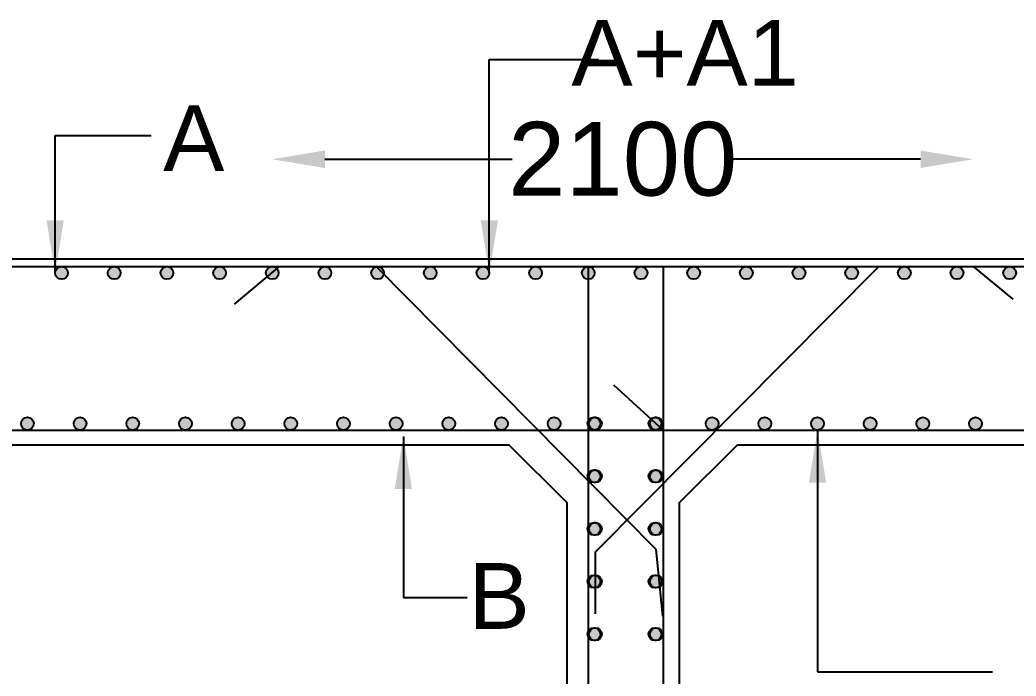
# Model space of a CAD drawing. Header units: millimetres. Extents: x 5124 to 2430164, y 2311 to 45642708.
# Drawn here: x 2346662 to 2350444, y 45624362 to 45626854 of the extents above; entities that cross this region are included whole.
import ezdxf

# ---------------------------------------------------------------- set-up
doc = ezdxf.new("R2010")
doc.units = ezdxf.units.MM
doc.header["$MEASUREMENT"] = 0
for name, color, linetype in [('DIMENSION', 7, 'Continuous'), ('DRAWING', 7, 'Continuous'), ('TEXT', 7, 'Continuous')]:
    doc.layers.add(name, color=color, linetype=linetype)
doc.styles.get("Standard").update_dxf_attribs({"font": 'arial.ttf', "height": 280})
doc.dimstyles.get("Standard").update_dxf_attribs({"dimtxt": 225, "dimasz": 200, "dimexe": 0.18, "dimexo": 0.0625, "dimgap": 0.09, "dimtad": 0, "dimdec": 0, "dimzin": 0, "dimdsep": 46, "dimtxsty": 'Standard', "dimcen": 0.09, "dimse1": 1, "dimse2": 1, "dimadec": 0, "dimazin": 0, "dimtfac": 1, "dimtdec": 0, "dimtofl": 0, "dimtmove": 0, "dimatfit": 3, "dimfxl": 1, "dimtolj": 1, "dimtzin": 0, "dimarcsym": 0})

# ---------------------------------------------------------------- blocks, each defined once
blk = doc.blocks.new('*D116')
at = {"layer": 'Defpoints', "color": 0, "transparency": 16777216}
for p in [(2350281.6, 45626325.1), (2347619.7, 45625917.6), (2350281.6, 45625917.6)]:
    blk.add_point(p, dxfattribs=at)
at = {"layer": 'DIMENSION', "color": 0, "lineweight": -2, "transparency": 16777216}
for p, q in [((2347819.7, 45626325.1), (2348530.5, 45626325.1)), ((2350081.6, 45626325.1), (2349370.7, 45626325.1))]:
    blk.add_line(p, q, dxfattribs=at)
at = {"layer": 'DIMENSION', "color": 0, "transparency": 16777216}
for points in [[(2347819.7, 45626358.5), (2347819.7, 45626291.8), (2347619.7, 45626325.1)], [(2350081.6, 45626358.5), (2350081.6, 45626291.8), (2350281.6, 45626325.1)]]:
    blk.add_solid(points, dxfattribs=at)
at = {"layer": 'DIMENSION', "color": 0, "transparency": 16777216, "insert": (2348950.6, 45626325.1), "char_height": 280, "attachment_point": 5}
blk.add_mtext('\\A1;2100', dxfattribs=at)

msp = doc.modelspace()

# ---------------------------------------------------------------- hatches: boundary and pattern name
at = {"layer": 'DRAWING'}
for points in [[(2346844, 45625893.3, 0.973258), (2346795.4, 45625894.6), (2346795.4, 45625892, 0.973258)], [(2347044, 45625893.3, 0.973258), (2346995.4, 45625894.6), (2346995.4, 45625892, 0.973258)], [(2347244, 45625893.3, 0.973258), (2347195.4, 45625894.6), (2347195.4, 45625892, 0.973258)], [(2347444, 45625893.3, 0.973258), (2347395.4, 45625894.6), (2347395.4, 45625892, 0.973258)], [(2347644, 45625893.3, 0.973258), (2347595.4, 45625894.6), (2347595.4, 45625892, 0.973258)], [(2347844, 45625893.3, 0.973258), (2347795.4, 45625894.6), (2347795.4, 45625892, 0.973258)], [(2348044, 45625893.3, 0.973258), (2347995.4, 45625894.6), (2347995.4, 45625892, 0.973258)], [(2348244, 45625893.3, 0.973258), (2348195.4, 45625894.6), (2348195.4, 45625892, 0.973258)], [(2348444, 45625893.3, 0.973258), (2348395.4, 45625894.6), (2348395.4, 45625892, 0.973258)], [(2348644, 45625893.3, 0.973258), (2348595.4, 45625894.6), (2348595.4, 45625892, 0.973258)], [(2348844, 45625893.3, 0.973258), (2348795.4, 45625894.6), (2348795.4, 45625892, 0.973258)], [(2349044, 45625893.3, 0.973258), (2348995.4, 45625894.6), (2348995.4, 45625892, 0.973258)], [(2349244, 45625893.3, 0.973258), (2349195.4, 45625894.6), (2349195.4, 45625892, 0.973258)], [(2349444, 45625893.3, 0.973258), (2349395.4, 45625894.6), (2349395.4, 45625892, 0.973258)], [(2349644, 45625893.3, 0.973258), (2349595.4, 45625894.6), (2349595.4, 45625892, 0.973258)], [(2349844, 45625893.3, 0.973258), (2349795.4, 45625894.6), (2349795.4, 45625892, 0.973258)], [(2350044, 45625893.3, 0.973258), (2349995.4, 45625894.6), (2349995.4, 45625892, 0.973258)], [(2350244, 45625893.3, 0.973258), (2350195.4, 45625894.6), (2350195.4, 45625892, 0.973258)], [(2350444, 45625893.3, 0.973258), (2350395.4, 45625894.6), (2350395.4, 45625892, 0.973258)], [(2346714.3, 45625320.8, 0.973258), (2346665.8, 45625322.1), (2346665.8, 45625319.5, 0.973258)], [(2346714.4, 45625320.8, 0.973258), (2346665.8, 45625322.1), (2346665.8, 45625319.5, 0.973258)], [(2346914.3, 45625320.8, 0.973258), (2346865.8, 45625322.1), (2346865.8, 45625319.5, 0.973258)], [(2346914.4, 45625320.8, 0.973258), (2346865.8, 45625322.1), (2346865.8, 45625319.5, 0.973258)], [(2347114.3, 45625320.8, 0.973258), (2347065.8, 45625322.1), (2347065.8, 45625319.5, 0.973258)], [(2347114.4, 45625320.8, 0.973258), (2347065.8, 45625322.1), (2347065.8, 45625319.5, 0.973258)], [(2347314.3, 45625320.8, 0.973258), (2347265.8, 45625322.1), (2347265.8, 45625319.5, 0.973258)], [(2347314.4, 45625320.8, 0.973258), (2347265.8, 45625322.1), (2347265.8, 45625319.5, 0.973258)], [(2347514.3, 45625320.8, 0.973258), (2347465.8, 45625322.1), (2347465.8, 45625319.5, 0.973258)], [(2347514.4, 45625320.8, 0.973258), (2347465.8, 45625322.1), (2347465.8, 45625319.5, 0.973258)], [(2347714.3, 45625320.8, 0.973258), (2347665.8, 45625322.1), (2347665.8, 45625319.5, 0.973258)], [(2347714.4, 45625320.8, 0.973258), (2347665.8, 45625322.1), (2347665.8, 45625319.5, 0.973258)], [(2347914.3, 45625320.8, 0.973258), (2347865.8, 45625322.1), (2347865.8, 45625319.5, 0.973258)], [(2347914.4, 45625320.8, 0.973258), (2347865.8, 45625322.1), (2347865.8, 45625319.5, 0.973258)], [(2348114.3, 45625320.8, 0.973258), (2348065.8, 45625322.1), (2348065.8, 45625319.5, 0.973258)], [(2348114.4, 45625320.8, 0.973258), (2348065.8, 45625322.1), (2348065.8, 45625319.5, 0.973258)], [(2348314.3, 45625320.8, 0.973258), (2348265.8, 45625322.1), (2348265.8, 45625319.5, 0.973258)], [(2348314.4, 45625320.8, 0.973258), (2348265.8, 45625322.1), (2348265.8, 45625319.5, 0.973258)], [(2348514.3, 45625320.8, 0.973258), (2348465.8, 45625322.1), (2348465.8, 45625319.5, 0.973258)], [(2348514.4, 45625320.8, 0.973258), (2348465.8, 45625322.1), (2348465.8, 45625319.5, 0.973258)], [(2348714.3, 45625320.8, 0.973258), (2348665.8, 45625322.1), (2348665.8, 45625319.5, 0.973258)], [(2348714.4, 45625320.8, 0.973258), (2348665.8, 45625322.1), (2348665.8, 45625319.5, 0.973258)], [(2348865.9, 45625320.8, 0.973258), (2348817.4, 45625322.1), (2348817.4, 45625319.5, 0.973258)], [(2348866, 45625320.8, 1), (2348817.4, 45625320.8, 1)], [(2348866.9, 45625320.8, 0.973258), (2348818.4, 45625322.1), (2348818.4, 45625319.5, 0.973258)], [(2348867, 45625320.8, 1), (2348818.4, 45625320.8, 1)], [(2348867.9, 45625320.8, 0.973258), (2348819.4, 45625322.1), (2348819.4, 45625319.5, 0.973258)], [(2348868, 45625320.8, 1), (2348819.4, 45625320.8, 1)], [(2348868.9, 45625320.8, 0.973258), (2348820.4, 45625322.1), (2348820.4, 45625319.5, 0.973258)], [(2348869, 45625320.8, 1), (2348820.4, 45625320.8, 1)], [(2348869.9, 45625320.8, 0.973258), (2348821.4, 45625322.1), (2348821.4, 45625319.5, 0.973258)], [(2348870, 45625320.8, 1), (2348821.4, 45625320.8, 1)], [(2348870.9, 45625320.8, 0.973258), (2348822.4, 45625322.1), (2348822.4, 45625319.5, 0.973258)], [(2348871, 45625320.8, 1), (2348822.4, 45625320.8, 1)], [(2349097.4, 45625320.8, 0.973258), (2349048.8, 45625322.1), (2349048.8, 45625319.5, 0.973258)], [(2349097.4, 45625320.8, 1), (2349048.8, 45625320.8, 1)], [(2349098.4, 45625320.8, 0.973258), (2349049.8, 45625322.1), (2349049.8, 45625319.5, 0.973258)], [(2349098.4, 45625320.8, 1), (2349049.8, 45625320.8, 1)], [(2349099.4, 45625320.8, 0.973258), (2349050.8, 45625322.1), (2349050.8, 45625319.5, 0.973258)], [(2349099.4, 45625320.8, 1), (2349050.8, 45625320.8, 1)], [(2349100.4, 45625320.8, 0.973258), (2349051.8, 45625322.1), (2349051.8, 45625319.5, 0.973258)], [(2349100.4, 45625320.8, 1), (2349051.8, 45625320.8, 1)], [(2349101.4, 45625320.8, 0.973258), (2349052.8, 45625322.1), (2349052.8, 45625319.5, 0.973258)], [(2349101.4, 45625320.8, 1), (2349052.8, 45625320.8, 1)], [(2349102.4, 45625320.8, 0.973258), (2349053.8, 45625322.1), (2349053.8, 45625319.5, 0.973258)], [(2349102.4, 45625320.8, 1), (2349053.8, 45625320.8, 1)], [(2349314.3, 45625320.8, 0.973258), (2349265.8, 45625322.1), (2349265.8, 45625319.5, 0.973258)], [(2349314.4, 45625320.8, 0.973258), (2349265.8, 45625322.1), (2349265.8, 45625319.5, 0.973258)], [(2349514.3, 45625320.8, 0.973258), (2349465.8, 45625322.1), (2349465.8, 45625319.5, 0.973258)], [(2349514.4, 45625320.8, 0.973258), (2349465.8, 45625322.1), (2349465.8, 45625319.5, 0.973258)], [(2349714.3, 45625320.8, 0.973258), (2349665.8, 45625322.1), (2349665.8, 45625319.5, 0.973258)], [(2349714.4, 45625320.8, 0.973258), (2349665.8, 45625322.1), (2349665.8, 45625319.5, 0.973258)], [(2349914.3, 45625320.8, 0.973258), (2349865.8, 45625322.1), (2349865.8, 45625319.5, 0.973258)], [(2349914.4, 45625320.8, 0.973258), (2349865.8, 45625322.1), (2349865.8, 45625319.5, 0.973258)], [(2350114.3, 45625320.8, 0.973258), (2350065.8, 45625322.1), (2350065.8, 45625319.5, 0.973258)], [(2350114.4, 45625320.8, 0.973258), (2350065.8, 45625322.1), (2350065.8, 45625319.5, 0.973258)], [(2350314.3, 45625320.8, 0.973258), (2350265.8, 45625322.1), (2350265.8, 45625319.5, 0.973258)], [(2350314.4, 45625320.8, 0.973258), (2350265.8, 45625322.1), (2350265.8, 45625319.5, 0.973258)], [(2348865.9, 45625120.8, 0.973258), (2348817.4, 45625122.1), (2348817.4, 45625119.5, 0.973258)], [(2348866, 45625120.8, 1), (2348817.4, 45625120.8, 1)], [(2348866.9, 45625120.8, 0.973258), (2348818.4, 45625122.1), (2348818.4, 45625119.5, 0.973258)], [(2348867, 45625120.8, 1), (2348818.4, 45625120.8, 1)], [(2348867.9, 45625120.8, 0.973258), (2348819.4, 45625122.1), (2348819.4, 45625119.5, 0.973258)], [(2348868, 45625120.8, 1), (2348819.4, 45625120.8, 1)], [(2348868.9, 45625120.8, 0.973258), (2348820.4, 45625122.1), (2348820.4, 45625119.5, 0.973258)], [(2348869, 45625120.8, 1), (2348820.4, 45625120.8, 1)], [(2348869.9, 45625120.8, 0.973258), (2348821.4, 45625122.1), (2348821.4, 45625119.5, 0.973258)], [(2348870, 45625120.8, 1), (2348821.4, 45625120.8, 1)], [(2348870.9, 45625120.8, 0.973258), (2348822.4, 45625122.1), (2348822.4, 45625119.5, 0.973258)], [(2348871, 45625120.8, 1), (2348822.4, 45625120.8, 1)], [(2349097.4, 45625120.8, 0.973258), (2349048.8, 45625122.1), (2349048.8, 45625119.5, 0.973258)], [(2349097.4, 45625120.8, 1), (2349048.8, 45625120.8, 1)], [(2349098.4, 45625120.8, 0.973258), (2349049.8, 45625122.1), (2349049.8, 45625119.5, 0.973258)], [(2349098.4, 45625120.8, 1), (2349049.8, 45625120.8, 1)], [(2349099.4, 45625120.8, 0.973258), (2349050.8, 45625122.1), (2349050.8, 45625119.5, 0.973258)], [(2349099.4, 45625120.8, 1), (2349050.8, 45625120.8, 1)], [(2349100.4, 45625120.8, 0.973258), (2349051.8, 45625122.1), (2349051.8, 45625119.5, 0.973258)], [(2349100.4, 45625120.8, 1), (2349051.8, 45625120.8, 1)], [(2349101.4, 45625120.8, 0.973258), (2349052.8, 45625122.1), (2349052.8, 45625119.5, 0.973258)], [(2349101.4, 45625120.8, 1), (2349052.8, 45625120.8, 1)], [(2349102.4, 45625120.8, 0.973258), (2349053.8, 45625122.1), (2349053.8, 45625119.5, 0.973258)], [(2349102.4, 45625120.8, 1), (2349053.8, 45625120.8, 1)], [(2348865.9, 45624920.8, 0.973258), (2348817.4, 45624922.1), (2348817.4, 45624919.5, 0.973258)], [(2348866, 45624920.8, 1), (2348817.4, 45624920.8, 1)], [(2348866.9, 45624920.8, 0.973258), (2348818.4, 45624922.1), (2348818.4, 45624919.5, 0.973258)], [(2348867, 45624920.8, 1), (2348818.4, 45624920.8, 1)], [(2348867.9, 45624920.8, 0.973258), (2348819.4, 45624922.1), (2348819.4, 45624919.5, 0.973258)], [(2348868, 45624920.8, 1), (2348819.4, 45624920.8, 1)], [(2348868.9, 45624920.8, 0.973258), (2348820.4, 45624922.1), (2348820.4, 45624919.5, 0.973258)], [(2348869, 45624920.8, 1), (2348820.4, 45624920.8, 1)], [(2348869.9, 45624920.8, 0.973258), (2348821.4, 45624922.1), (2348821.4, 45624919.5, 0.973258)], [(2348870, 45624920.8, 1), (2348821.4, 45624920.8, 1)], [(2348870.9, 45624920.8, 0.973258), (2348822.4, 45624922.1), (2348822.4, 45624919.5, 0.973258)], [(2348871, 45624920.8, 1), (2348822.4, 45624920.8, 1)], [(2349097.4, 45624920.8, 0.973258), (2349048.8, 45624922.1), (2349048.8, 45624919.5, 0.973258)], [(2349097.4, 45624920.8, 1), (2349048.8, 45624920.8, 1)], [(2349098.4, 45624920.8, 0.973258), (2349049.8, 45624922.1), (2349049.8, 45624919.5, 0.973258)], [(2349098.4, 45624920.8, 1), (2349049.8, 45624920.8, 1)], [(2349099.4, 45624920.8, 0.973258), (2349050.8, 45624922.1), (2349050.8, 45624919.5, 0.973258)], [(2349099.4, 45624920.8, 1), (2349050.8, 45624920.8, 1)], [(2349100.4, 45624920.8, 0.973258), (2349051.8, 45624922.1), (2349051.8, 45624919.5, 0.973258)], [(2349100.4, 45624920.8, 1), (2349051.8, 45624920.8, 1)], [(2349101.4, 45624920.8, 0.973258), (2349052.8, 45624922.1), (2349052.8, 45624919.5, 0.973258)], [(2349101.4, 45624920.8, 1), (2349052.8, 45624920.8, 1)], [(2349102.4, 45624920.8, 0.973258), (2349053.8, 45624922.1), (2349053.8, 45624919.5, 0.973258)], [(2349102.4, 45624920.8, 1), (2349053.8, 45624920.8, 1)], [(2348865.9, 45624720.8, 0.973258), (2348817.4, 45624722.1), (2348817.4, 45624719.5, 0.973258)], [(2348866, 45624720.8, 1), (2348817.4, 45624720.8, 1)], [(2348866.9, 45624720.8, 0.973258), (2348818.4, 45624722.1), (2348818.4, 45624719.5, 0.973258)], [(2348867, 45624720.8, 1), (2348818.4, 45624720.8, 1)], [(2348867.9, 45624720.8, 0.973258), (2348819.4, 45624722.1), (2348819.4, 45624719.5, 0.973258)], [(2348868, 45624720.8, 1), (2348819.4, 45624720.8, 1)], [(2348868.9, 45624720.8, 0.973258), (2348820.4, 45624722.1), (2348820.4, 45624719.5, 0.973258)], [(2348869, 45624720.8, 1), (2348820.4, 45624720.8, 1)], [(2348869.9, 45624720.8, 0.973258), (2348821.4, 45624722.1), (2348821.4, 45624719.5, 0.973258)], [(2348870, 45624720.8, 1), (2348821.4, 45624720.8, 1)], [(2348870.9, 45624720.8, 0.973258), (2348822.4, 45624722.1), (2348822.4, 45624719.5, 0.973258)], [(2348871, 45624720.8, 1), (2348822.4, 45624720.8, 1)], [(2349097.4, 45624720.8, 0.973258), (2349048.8, 45624722.1), (2349048.8, 45624719.5, 0.973258)], [(2349097.4, 45624720.8, 1), (2349048.8, 45624720.8, 1)], [(2349098.4, 45624720.8, 0.973258), (2349049.8, 45624722.1), (2349049.8, 45624719.5, 0.973258)], [(2349098.4, 45624720.8, 1), (2349049.8, 45624720.8, 1)], [(2349099.4, 45624720.8, 0.973258), (2349050.8, 45624722.1), (2349050.8, 45624719.5, 0.973258)], [(2349099.4, 45624720.8, 1), (2349050.8, 45624720.8, 1)], [(2349100.4, 45624720.8, 0.973258), (2349051.8, 45624722.1), (2349051.8, 45624719.5, 0.973258)], [(2349100.4, 45624720.8, 1), (2349051.8, 45624720.8, 1)], [(2349101.4, 45624720.8, 0.973258), (2349052.8, 45624722.1), (2349052.8, 45624719.5, 0.973258)], [(2349101.4, 45624720.8, 1), (2349052.8, 45624720.8, 1)], [(2349102.4, 45624720.8, 0.973258), (2349053.8, 45624722.1), (2349053.8, 45624719.5, 0.973258)], [(2349102.4, 45624720.8, 1), (2349053.8, 45624720.8, 1)], [(2348865.9, 45624520.8, 0.973258), (2348817.4, 45624522.1), (2348817.4, 45624519.5, 0.973258)], [(2348866, 45624520.8, 1), (2348817.4, 45624520.8, 1)], [(2348866.9, 45624520.8, 0.973258), (2348818.4, 45624522.1), (2348818.4, 45624519.5, 0.973258)], [(2348867, 45624520.8, 1), (2348818.4, 45624520.8, 1)], [(2348867.9, 45624520.8, 0.973258), (2348819.4, 45624522.1), (2348819.4, 45624519.5, 0.973258)], [(2348868, 45624520.8, 1), (2348819.4, 45624520.8, 1)], [(2348868.9, 45624520.8, 0.973258), (2348820.4, 45624522.1), (2348820.4, 45624519.5, 0.973258)], [(2348869, 45624520.8, 1), (2348820.4, 45624520.8, 1)], [(2348869.9, 45624520.8, 0.973258), (2348821.4, 45624522.1), (2348821.4, 45624519.5, 0.973258)], [(2348870, 45624520.8, 1), (2348821.4, 45624520.8, 1)], [(2348870.9, 45624520.8, 0.973258), (2348822.4, 45624522.1), (2348822.4, 45624519.5, 0.973258)], [(2348871, 45624520.8, 1), (2348822.4, 45624520.8, 1)], [(2349097.4, 45624520.8, 0.973258), (2349048.8, 45624522.1), (2349048.8, 45624519.5, 0.973258)], [(2349097.4, 45624520.8, 1), (2349048.8, 45624520.8, 1)], [(2349098.4, 45624520.8, 0.973258), (2349049.8, 45624522.1), (2349049.8, 45624519.5, 0.973258)], [(2349098.4, 45624520.8, 1), (2349049.8, 45624520.8, 1)], [(2349099.4, 45624520.8, 0.973258), (2349050.8, 45624522.1), (2349050.8, 45624519.5, 0.973258)], [(2349099.4, 45624520.8, 1), (2349050.8, 45624520.8, 1)], [(2349100.4, 45624520.8, 0.973258), (2349051.8, 45624522.1), (2349051.8, 45624519.5, 0.973258)], [(2349100.4, 45624520.8, 1), (2349051.8, 45624520.8, 1)], [(2349101.4, 45624520.8, 0.973258), (2349052.8, 45624522.1), (2349052.8, 45624519.5, 0.973258)], [(2349101.4, 45624520.8, 1), (2349052.8, 45624520.8, 1)], [(2349102.4, 45624520.8, 0.973258), (2349053.8, 45624522.1), (2349053.8, 45624519.5, 0.973258)], [(2349102.4, 45624520.8, 1), (2349053.8, 45624520.8, 1)]]:
    msp.add_hatch(color=256, dxfattribs=at).paths.add_polyline_path(points)

# ---------------------------------------------------------------- linework, layer by layer
for points in [[(2329965.6, 45625947.4), (2353965, 45625947.4), (2353965, 45619679.2), (2329965.6, 45619679.2)], [(2329995.4, 45625917.6), (2353935.2, 45625917.6), (2353935.2, 45619709), (2329995.4, 45619709)], [(2344736.2, 45625240.8), (2348517.8, 45625240.8), (2348738.1, 45625020.5), (2348738.1, 45620672.3), (2348517.8, 45620452.1), (2344736.2, 45620452.1), (2344515.9, 45620672.3), (2344515.9, 45625020.5)], [(2349386.6, 45625240.8), (2353168.1, 45625240.8), (2353388.4, 45625020.5), (2353388.4, 45620672.3), (2353168.1, 45620452.1), (2349386.6, 45620452.1), (2349166.3, 45620672.3), (2349166.3, 45625020.5)]]:
    msp.add_lwpolyline(points, close=True, dxfattribs=at)
for points in [[(2347476.7, 45625775), (2347647.1, 45625917.6), (2348013.7, 45625917.6), (2349076, 45624844.2), (2349101.2, 45624589.3)], [(2348819.7, 45625917.6), (2348819.7, 45619709)], [(2348846.8, 45624598.5), (2348846.8, 45624833.8), (2349922.9, 45625917.6), (2350281.6, 45625917.6), (2350431.3, 45625793.3)], [(2349104.6, 45625917.6), (2349104.6, 45619709)], [(2349104.6, 45625296.5), (2348917.4, 45625467)], [(2345491.8, 45625296.5), (2350657.2, 45625296.5)]]:
    msp.add_lwpolyline(points, dxfattribs=at)
for centre in [(2346819.7, 45625893.3), (2347019.7, 45625893.3), (2347219.7, 45625893.3), (2347419.7, 45625893.3), (2347619.7, 45625893.3), (2347819.7, 45625893.3), (2348019.7, 45625893.3), (2348219.7, 45625893.3), (2348419.7, 45625893.3), (2348619.7, 45625893.3), (2348819.7, 45625893.3), (2349019.7, 45625893.3), (2349219.7, 45625893.3), (2349419.7, 45625893.3), (2349619.7, 45625893.3), (2349819.7, 45625893.3), (2350019.7, 45625893.3), (2350219.7, 45625893.3), (2350419.7, 45625893.3), (2346690.1, 45625320.8), (2346690.1, 45625320.8), (2346890.1, 45625320.8), (2346890.1, 45625320.8), (2347090.1, 45625320.8), (2347090.1, 45625320.8), (2347290.1, 45625320.8), (2347290.1, 45625320.8), (2347490.1, 45625320.8), (2347490.1, 45625320.8), (2347690.1, 45625320.8), (2347690.1, 45625320.8), (2347890.1, 45625320.8), (2347890.1, 45625320.8), (2348090.1, 45625320.8), (2348090.1, 45625320.8), (2348290.1, 45625320.8), (2348290.1, 45625320.8), (2348490.1, 45625320.8), (2348490.1, 45625320.8), (2348690.1, 45625320.8), (2348690.1, 45625320.8), (2348841.6, 45625320.8), (2348841.7, 45625320.8), (2348842.6, 45625320.8), (2348842.7, 45625320.8), (2348843.6, 45625320.8), (2348843.7, 45625320.8), (2348844.6, 45625320.8), (2348844.7, 45625320.8), (2348845.6, 45625320.8), (2348845.7, 45625320.8), (2348846.6, 45625320.8), (2348846.7, 45625320.8), (2349073.1, 45625320.8), (2349073.1, 45625320.8), (2349074.1, 45625320.8), (2349074.1, 45625320.8), (2349075.1, 45625320.8), (2349075.1, 45625320.8), (2349076.1, 45625320.8), (2349076.1, 45625320.8), (2349077.1, 45625320.8), (2349077.1, 45625320.8), (2349078.1, 45625320.8), (2349078.1, 45625320.8), (2349290.1, 45625320.8), (2349290.1, 45625320.8), (2349490.1, 45625320.8), (2349490.1, 45625320.8), (2349690.1, 45625320.8), (2349690.1, 45625320.8), (2349890.1, 45625320.8), (2349890.1, 45625320.8), (2350090.1, 45625320.8), (2350090.1, 45625320.8), (2350290.1, 45625320.8), (2350290.1, 45625320.8), (2348841.6, 45625120.8), (2348841.7, 45625120.8), (2348842.6, 45625120.8), (2348842.7, 45625120.8), (2348843.6, 45625120.8), (2348843.7, 45625120.8), (2348844.6, 45625120.8), (2348844.7, 45625120.8), (2348845.6, 45625120.8), (2348845.7, 45625120.8), (2348846.6, 45625120.8), (2348846.7, 45625120.8), (2349073.1, 45625120.8), (2349073.1, 45625120.8), (2349074.1, 45625120.8), (2349074.1, 45625120.8), (2349075.1, 45625120.8), (2349075.1, 45625120.8), (2349076.1, 45625120.8), (2349076.1, 45625120.8), (2349077.1, 45625120.8), (2349077.1, 45625120.8), (2349078.1, 45625120.8), (2349078.1, 45625120.8), (2348841.6, 45624920.8), (2348841.7, 45624920.8), (2348842.6, 45624920.8), (2348842.7, 45624920.8), (2348843.6, 45624920.8), (2348843.7, 45624920.8), (2348844.6, 45624920.8), (2348844.7, 45624920.8), (2348845.6, 45624920.8), (2348845.7, 45624920.8), (2348846.6, 45624920.8), (2348846.7, 45624920.8), (2349073.1, 45624920.8), (2349073.1, 45624920.8), (2349074.1, 45624920.8), (2349074.1, 45624920.8), (2349075.1, 45624920.8), (2349075.1, 45624920.8), (2349076.1, 45624920.8), (2349076.1, 45624920.8), (2349077.1, 45624920.8), (2349077.1, 45624920.8), (2349078.1, 45624920.8), (2349078.1, 45624920.8), (2348841.6, 45624720.8), (2348841.7, 45624720.8), (2348842.6, 45624720.8), (2348842.7, 45624720.8), (2348843.6, 45624720.8), (2348843.7, 45624720.8), (2348844.6, 45624720.8), (2348844.7, 45624720.8), (2348845.6, 45624720.8), (2348845.7, 45624720.8), (2348846.6, 45624720.8), (2348846.7, 45624720.8), (2349073.1, 45624720.8), (2349073.1, 45624720.8), (2349074.1, 45624720.8), (2349074.1, 45624720.8), (2349075.1, 45624720.8), (2349075.1, 45624720.8), (2349076.1, 45624720.8), (2349076.1, 45624720.8), (2349077.1, 45624720.8), (2349077.1, 45624720.8), (2349078.1, 45624720.8), (2349078.1, 45624720.8), (2348841.6, 45624520.8), (2348841.7, 45624520.8), (2348842.6, 45624520.8), (2348842.7, 45624520.8), (2348843.6, 45624520.8), (2348843.7, 45624520.8), (2348844.6, 45624520.8), (2348844.7, 45624520.8), (2348845.6, 45624520.8), (2348845.7, 45624520.8), (2348846.6, 45624520.8), (2348846.7, 45624520.8), (2349073.1, 45624520.8), (2349073.1, 45624520.8), (2349074.1, 45624520.8), (2349074.1, 45624520.8), (2349075.1, 45624520.8), (2349075.1, 45624520.8), (2349076.1, 45624520.8), (2349076.1, 45624520.8), (2349077.1, 45624520.8), (2349077.1, 45624520.8), (2349078.1, 45624520.8), (2349078.1, 45624520.8)]:
    msp.add_circle(centre, 24.3, dxfattribs=at)

# ---------------------------------------------------------------- texts
at = {"layer": 'TEXT', "char_height": 250, "attachment_point": 1}
for s, insert, width in [('\\pi-111.55;A+A1', (2348867.1, 45626854.4), 576.867), ('\\pi1.3353;A', (2347203.9, 45626530), 236.129), ('\\pi23.675;B', (2348341.1, 45624791.2), 236.129)]:
    msp.add_mtext(s, dxfattribs=dict(at, insert=insert, width=width))

# ---------------------------------------------------------------- dimensions: what is measured, and where the dimension line sits
at = {"layer": 'DIMENSION'}
dim = msp.add_linear_dim(base=(2350281.6, 45626325.1), p1=(2347619.7, 45625917.6), p2=(2350281.6, 45625917.6), text='2100', dimstyle='Standard', override={"dimfxl": 2000}, dxfattribs=at)
dim.commit()
dim.dimension.update_dxf_attribs({"geometry": '*D116', "text_midpoint": (2348950.6, 45626325.1)})

# ---------------------------------------------------------------- leaders
at = {"layer": 'DRAWING'}
for points in [[(2348444, 45625893.3), (2348444, 45626704.6), (2348858.9, 45626704.6)], [(2346795.4, 45625893.4), (2346795.4, 45626414.7), (2347159.7, 45626414.7)], [(2349690.2, 45625296.5), (2349690.2, 45624378.3), (2350354.1, 45624378.3)], [(2348117.5, 45625272.2), (2348117.5, 45624659.8), (2348360, 45624659.8)]]:
    msp.add_leader(points, dimstyle='Standard', override={"dimgap": 0.09, "dimtad": 0, "dimfxl": 2000}, dxfattribs=at)

doc.saveas('drawing.dxf')
